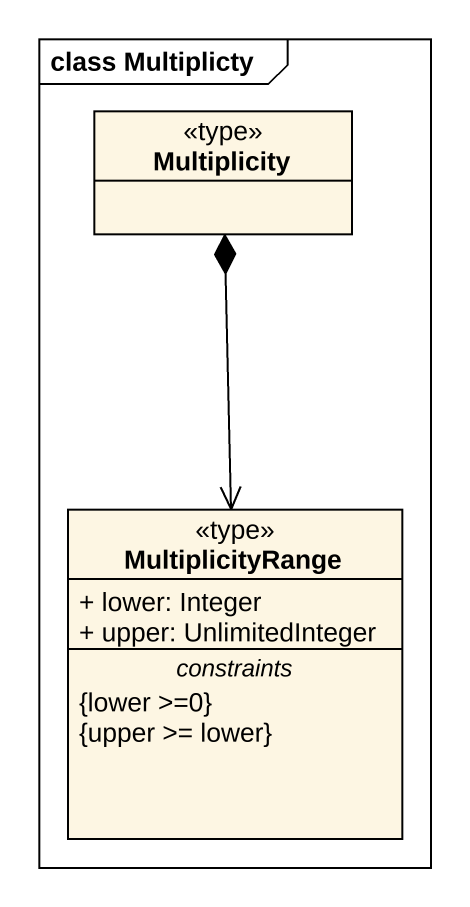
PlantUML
@startuml
mainframe class Multiplicty
hide circle
hide empty members
skinparam classAttributeIconSize 0
class Multiplicity <<type>>
class MultiplicityRange <<type>> {
  + lower: Integer
  + upper: UnlimitedInteger
  -- constraints --
  {lower >=0}
  {upper >= lower}
}
MultiplicityRange <-up-* Multiplicity
@enduml
